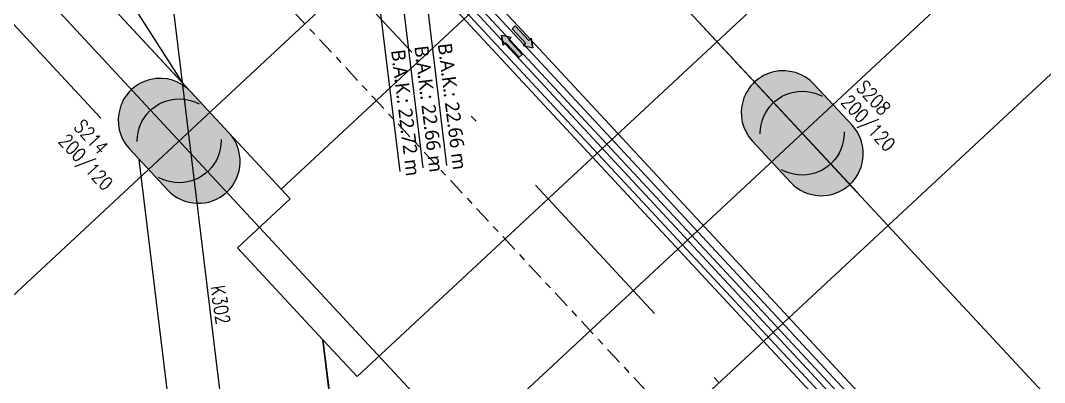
# Model space of a CAD drawing. Header units: millimetres. Extents: x 400382 to 401500, y 4543975 to 4544133.
# Drawn here: x 400485.04 to 400499.68, y 4544005.19 to 4544010.36 of the extents above; entities that cross this region are included whole.
import ezdxf
from ezdxf.enums import TextEntityAlignment as Align

# ---------------------------------------------------------------- set-up
doc = ezdxf.new("R2010")
doc.units = ezdxf.units.MM
for name, pattern in [('ACAD_ISO05W100', [33, 24, -3, 0, -3, 0, -3]), ('AKS', [3, 2.5, -0.25, 0, -0.25]), ('CENTER', [2, 1.25, -0.25, 0.25, -0.25]), ('DASHDOT2', [0.5, 0.25, -0.125, 0, -0.125]), ('HIDDEN', [0.375, 0.25, -0.125])]:
    doc.linetypes.add(name, pattern=pattern)
for name, color, linetype in [('aks prota', 2, 'AKS'), ('iderzi_PROTA', 3, 'Continuous'), ('kiriş prota', 6, 'Continuous'), ('kolon prota', 1, 'Continuous'), ('kolon tarama prota', 252, 'Continuous'), ('lkolon prota', 4, 'Continuous'), ('merdiven prota', 2, 'Continuous'), ('PRT-AL-TUNEL_EKSENI', 14, 'DASHDOT2'), ('skesit prota', 7, 'Continuous'), ('TARAMA', 8, 'Continuous'), ('tkolon prota', 6, 'Continuous')]:
    doc.layers.add(name, color=color, linetype=linetype)
doc.styles.add('Segoe UI Light_1', font='', dxfattribs={"height": 200})
doc.styles.add('TKIRIS', font='romanstw.shx')
doc.styles.add('tkolon', font='romanstw.shx')
doc.styles.get('Segoe UI Light_1').set_extended_font_data('Segoe UI Light')

# ---------------------------------------------------------------- blocks, each defined once
blk = doc.blocks.new('Flow Direction - Flow Direction _25mm_-1035271-_17_70 m  ARA KAT')
at = {"layer": 'TARAMA'}
blk.add_hatch(color=256, dxfattribs=at).paths.add_polyline_path([(0, 0), (-117, -78), (-117, -30), (-400, -30), (-400, 30), (-117, 30), (-117, 78)], flags=0)
for p, q in [((-117, 30), (-400, 30)), ((-400, 30), (-400, -30)), ((-117, 30), (-400, 30)), ((-400, 30), (-400, -30)), ((0, 0), (-117, 78)), ((-117, 78), (-117, 30)), ((-117, 78), (0, 0)), ((-117, 30), (-117, 78)), ((-117, -78), (0, 0)), ((-117, -78), (0, 0)), ((-400, -30), (-117, -30)), ((-117, -30), (-400, -30)), ((-117, -30), (-117, -78)), ((-117, -30), (-117, -78))]:
    blk.add_line(p, q, dxfattribs=at)
blk = doc.blocks.new('17.60 mekanik')
at = {"layer": 'kolon tarama prota'}
for p, q in [((144891.7, 62468), (143760.3, 62468)), ((143760.3, 62456.2), (144891.7, 62456.2)), ((144888.9, 62446.2), (143714.1, 62446.2)), ((144870, 62427.3), (143695.2, 62427.3)), ((143714.1, 62437.3), (144888.9, 62437.3)), ((143695.2, 62418.4), (144870, 62418.4)), ((143723, 62388.6), (143903.6, 62257.3)), ((143628.5, 62373.8), (143864.6, 62202.3)), ((143683.5, 62375.5), (143883.3, 62230.3))]:
    blk.add_line(p, q, dxfattribs=at)
at = {"layer": 'kolon tarama prota', "xscale": 0.1, "yscale": 0.1, "zscale": 0.1}
blk.add_blockref('Flow Direction - Flow Direction _25mm_-1035271-_17_70 m  ARA KAT', (143864.7, 62462.1), dxfattribs=at)
at = {"layer": 'kolon tarama prota', "xscale": 0.1, "yscale": 0.1, "zscale": 0.1, "rotation": 179.9999999999996}
blk.add_blockref('Flow Direction - Flow Direction _25mm_-1035271-_17_70 m  ARA KAT', (143821.2, 62441.7), dxfattribs=at)
at = {"layer": 'kolon tarama prota', "char_height": 20, "attachment_point": 1, "rotation": 324, "line_spacing_factor": 1.142579, "style": 'Segoe UI Light_1'}
for s, insert, width in [('B.A.K.: 22.66 m', (143779.8, 62382.6), 213.157), ('B.A.K.: 22.66 m', (143759.5, 62355.6), 213.157), ('B.A.K.: 22.72 m', (143740.9, 62327.5), 212.654)]:
    blk.add_mtext(s, dxfattribs=dict(at, insert=insert, width=width))

msp = doc.modelspace()

# ---------------------------------------------------------------- hatches: boundary and pattern name
at = {"layer": 'kolon tarama prota'}
h = msp.add_hatch(color=256, dxfattribs=at)
h.dxf.hatch_style = 1
edge = h.paths.add_edge_path()
edge.add_arc((400495.946, 4544009.044), 0.6, 42.924, 222.924)
edge.add_line((400495.506, 4544008.636), (400496.051, 4544008.05))
edge.add_arc((400496.491, 4544008.458), 0.6, 222.924, 402.924)
edge.add_line((400496.93, 4544008.867), (400496.385, 4544009.453))
h = msp.add_hatch(color=256, dxfattribs=at)
h.dxf.hatch_style = 1
edge = h.paths.add_edge_path()
edge.add_arc((400487.033, 4544008.936), 0.6, 42.924, 222.924)
edge.add_line((400486.594, 4544008.527), (400487.139, 4544007.941))
edge.add_arc((400487.578, 4544008.35), 0.6, 222.924, 402.924)
edge.add_line((400488.018, 4544008.758), (400487.473, 4544009.344))

# ---------------------------------------------------------------- linework, layer by layer
at = {"layer": 'aks prota', "ltscale": 10}
for p, q in [((400517.511, 4543985.857), (400404.515, 4544107.353)), ((400490.074, 4543987.091), (400475.978, 4544103.171)), ((400512.678, 4543981.362), (400399.682, 4544102.858)), ((400504.965, 4543999.347), (400420.917, 4544089.717)), ((400476.654, 4543998.736), (400502.186, 4544022.482)), ((400480.723, 4543994.34), (400506.266, 4544018.096))]:
    msp.add_line(p, q, dxfattribs=at)
at = {"layer": 'iderzi_PROTA', "linetype": 'ACAD_ISO05W100', "lineweight": 30, "ltscale": 2}
msp.add_lwpolyline([(400485.668, 4544011.285), (400488.896, 4544007.814), (400488.14, 4544007.111), (400489.363, 4544005.796), (400489.47, 4544004.92), (400489.921, 4544001.205), (400489.963, 4544000.86), (400490.005, 4544000.515), (400490.139, 4543999.411), (400489.183, 4543998.522), (400490.407, 4543997.206), (400490.618, 4543995.467), (400490.71, 4543994.71), (400490.78, 4543994.134), (400490.995, 4543992.359), (400489.119, 4543990.614)], dxfattribs=at)
at = {"layer": 'kiriş prota'}
msp.add_line((400488.549, 4543993.43), (400486.734, 4544008.377), dxfattribs=at)
for points in [[(400476.342, 4544021.312), (400487.473, 4544009.344)], [(400475.165, 4544020.815), (400486.186, 4544008.966)], [(400499.86, 4544018.271), (400501.699, 4544016.293), (400489.85, 4544005.273), (400489.85, 4544005.273), (400489.363, 4544005.796), (400488.14, 4544007.111), (400488.896, 4544007.814), (400488.767, 4544007.953), (400499.86, 4544018.271)], [(400504.144, 4544013.665), (400507.685, 4544009.857), (400492.112, 4543995.373), (400491.372, 4543996.168), (400490.407, 4543997.206), (400489.183, 4543998.522), (400490.139, 4543999.411), (400490.005, 4544000.515), (400504.144, 4544013.665)], [(400490.438, 4543991.84), (400490.996, 4543992.358), (400490.407, 4543997.206), (400489.183, 4543998.522), (400490.139, 4543999.411), (400489.363, 4544005.796), (400488.14, 4544007.111), (400488.896, 4544007.814), (400487.337, 4544009.491)]]:
    msp.add_lwpolyline(points, dxfattribs=at)
at = {"layer": 'kolon prota', "color": 1}
for points in [[(400496.385, 4544009.453, 1), (400495.506, 4544008.636), (400496.051, 4544008.05, 1), (400496.93, 4544008.867)], [(400487.473, 4544009.344, 1), (400486.594, 4544008.527), (400487.139, 4544007.941, 1), (400488.018, 4544008.758)]]:
    msp.add_lwpolyline(points, format="xyb", close=True, dxfattribs=at)
at = {"layer": 'kolon prota', "color": 5, "linetype": 'HIDDEN', "ltscale": 5}
for centre in [(400496.218, 4544008.752), (400487.306, 4544008.643)]:
    msp.add_circle(centre, 0.6, dxfattribs=at)
at = {"layer": 'merdiven prota', "color": 4}
msp.add_lwpolyline([(400491.292, 4544013.167), (400479.177, 4544022.228), (400487.338, 4544009.489)], dxfattribs=at)
at = {"layer": 'PRT-AL-TUNEL_EKSENI', "ltscale": 10}
msp.add_line((400402.099, 4544105.105), (400515.094, 4543983.61), dxfattribs=at)
at = {"layer": 'skesit prota', "linetype": 'CENTER', "ltscale": 0.2}
msp.add_lwpolyline([(400398.294, 4544107.959), (400511.876, 4543985.832)], dxfattribs=at)

# ---------------------------------------------------------------- block references
at = {"layer": 'merdiven prota', "xscale": 0.01, "yscale": 0.01, "zscale": 0.01, "rotation": 312.9239939574316}
msp.add_blockref('17.60 mekanik', (399055.222, 4544638.047), dxfattribs=at)

# ---------------------------------------------------------------- texts
at = {"layer": 'kiriş prota', "ltscale": 0.05, "style": 'TKIRIS', "width": 0.8}
msp.add_text('K302', height=0.2, rotation=278.1611, dxfattribs=at).set_placement((400487.857, 4544006.572), align=Align.MIDDLE_LEFT)
at = {"layer": 'lkolon prota', "style": 'tkolon', "width": 0.8}
for p in [(400496.76, 4544009.186), (400485.567, 4544008.627)]:
    msp.add_text('200/120', height=0.2, rotation=312.924, dxfattribs=at).set_placement(p)
at = {"layer": 'tkolon prota', "style": 'tkolon', "width": 0.8}
for s, p in [('S208', (400496.979, 4544009.391)), ('S214', (400485.787, 4544008.832))]:
    msp.add_text(s, height=0.2, rotation=312.924, dxfattribs=at).set_placement(p)

doc.saveas('drawing.dxf')
